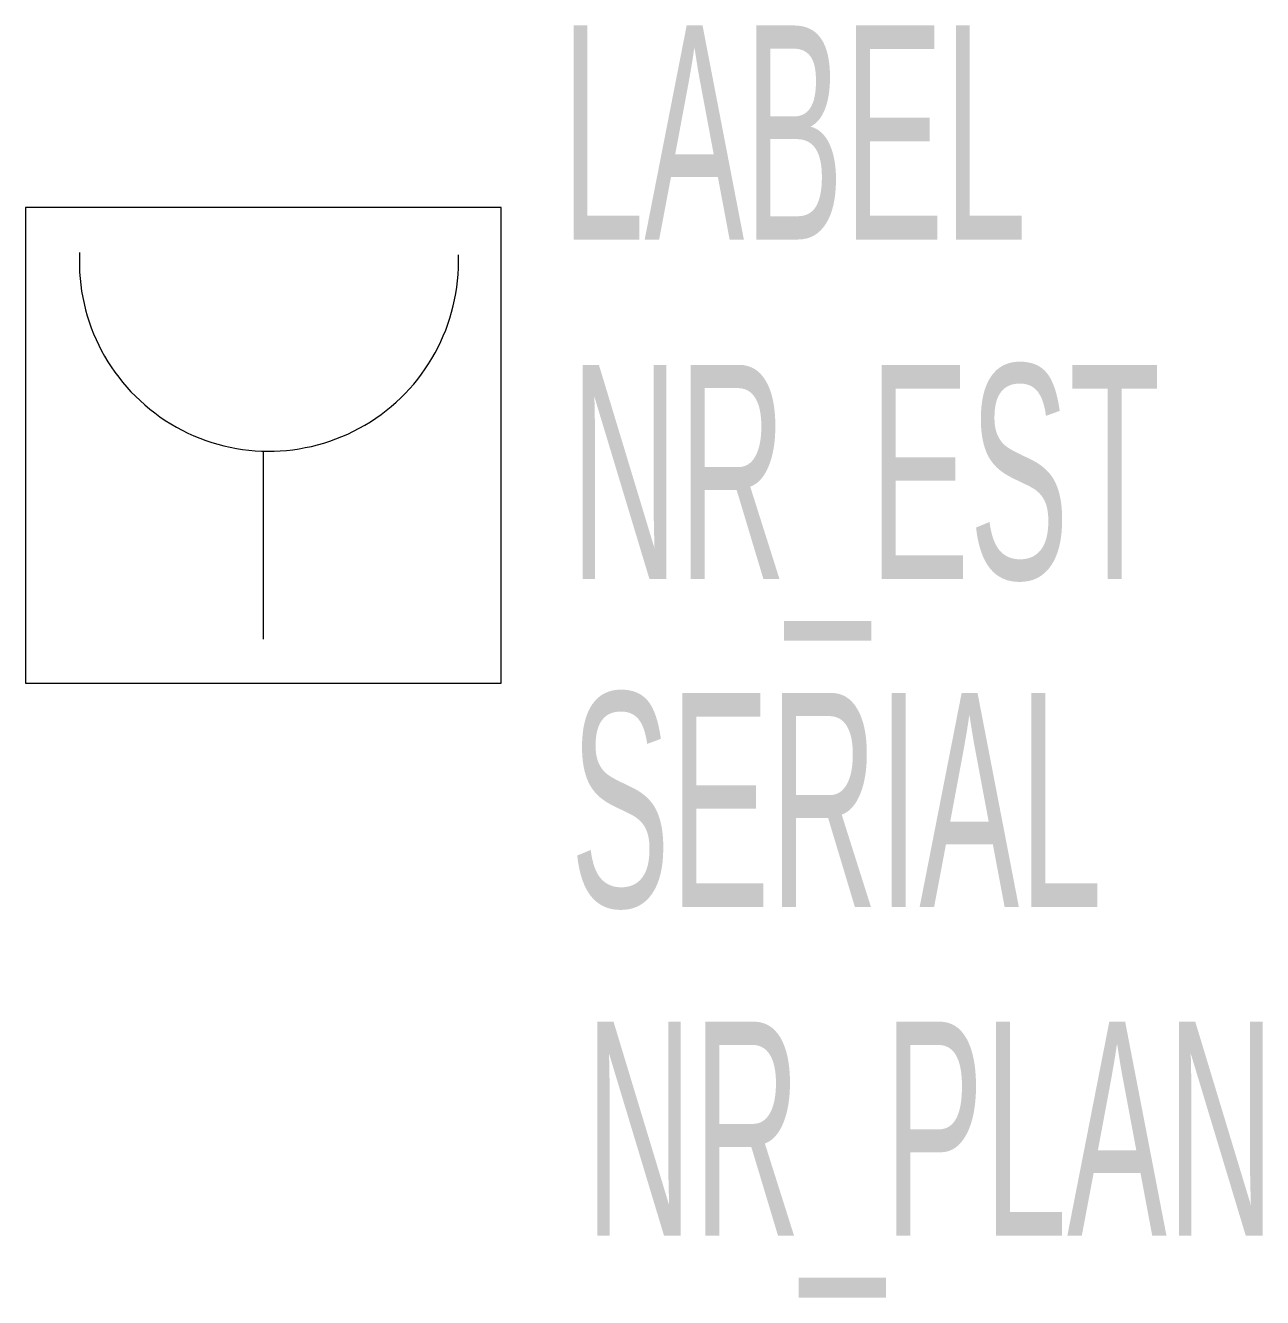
# Model space of a CAD drawing. Header units: millimetres. Extents: x 0 to 1040, y -517 to 553.
import ezdxf

# ---------------------------------------------------------------- set-up
doc = ezdxf.new("R2010")
doc.units = ezdxf.units.MM
doc.header["$LTSCALE"] = 0.25
doc.layers.get('0').update_dxf_attribs({"color": 252})
doc.styles.add('Opisest3', font='arial.ttf', dxfattribs={"width": 0.5})

msp = doc.modelspace()

# ---------------------------------------------------------------- linework, layer by layer
msp.add_line((200, 195.1), (200, 37))
msp.add_lwpolyline([(0, 0), (400, 0), (400, 400), (0, 400)], close=True)
msp.add_arc((204.7, 354.4), 159.4, 177.2727, 2.0078)

# ---------------------------------------------------------------- texts
at = {"style": 'Opisest3', "width": 0.5}
for tag, p, flags in [('LABEL', (450.5, 373), 9), ('NR_EST', (458.2, 87.6), 9), ('SERIAL', (458.2, -188.2), 9), ('NR_PLAN', (470.5, -464.7), 8)]:
    msp.add_attdef(tag, p, 'xx', height=180, dxfattribs=dict(at, flags=flags))

doc.saveas('drawing.dxf')
